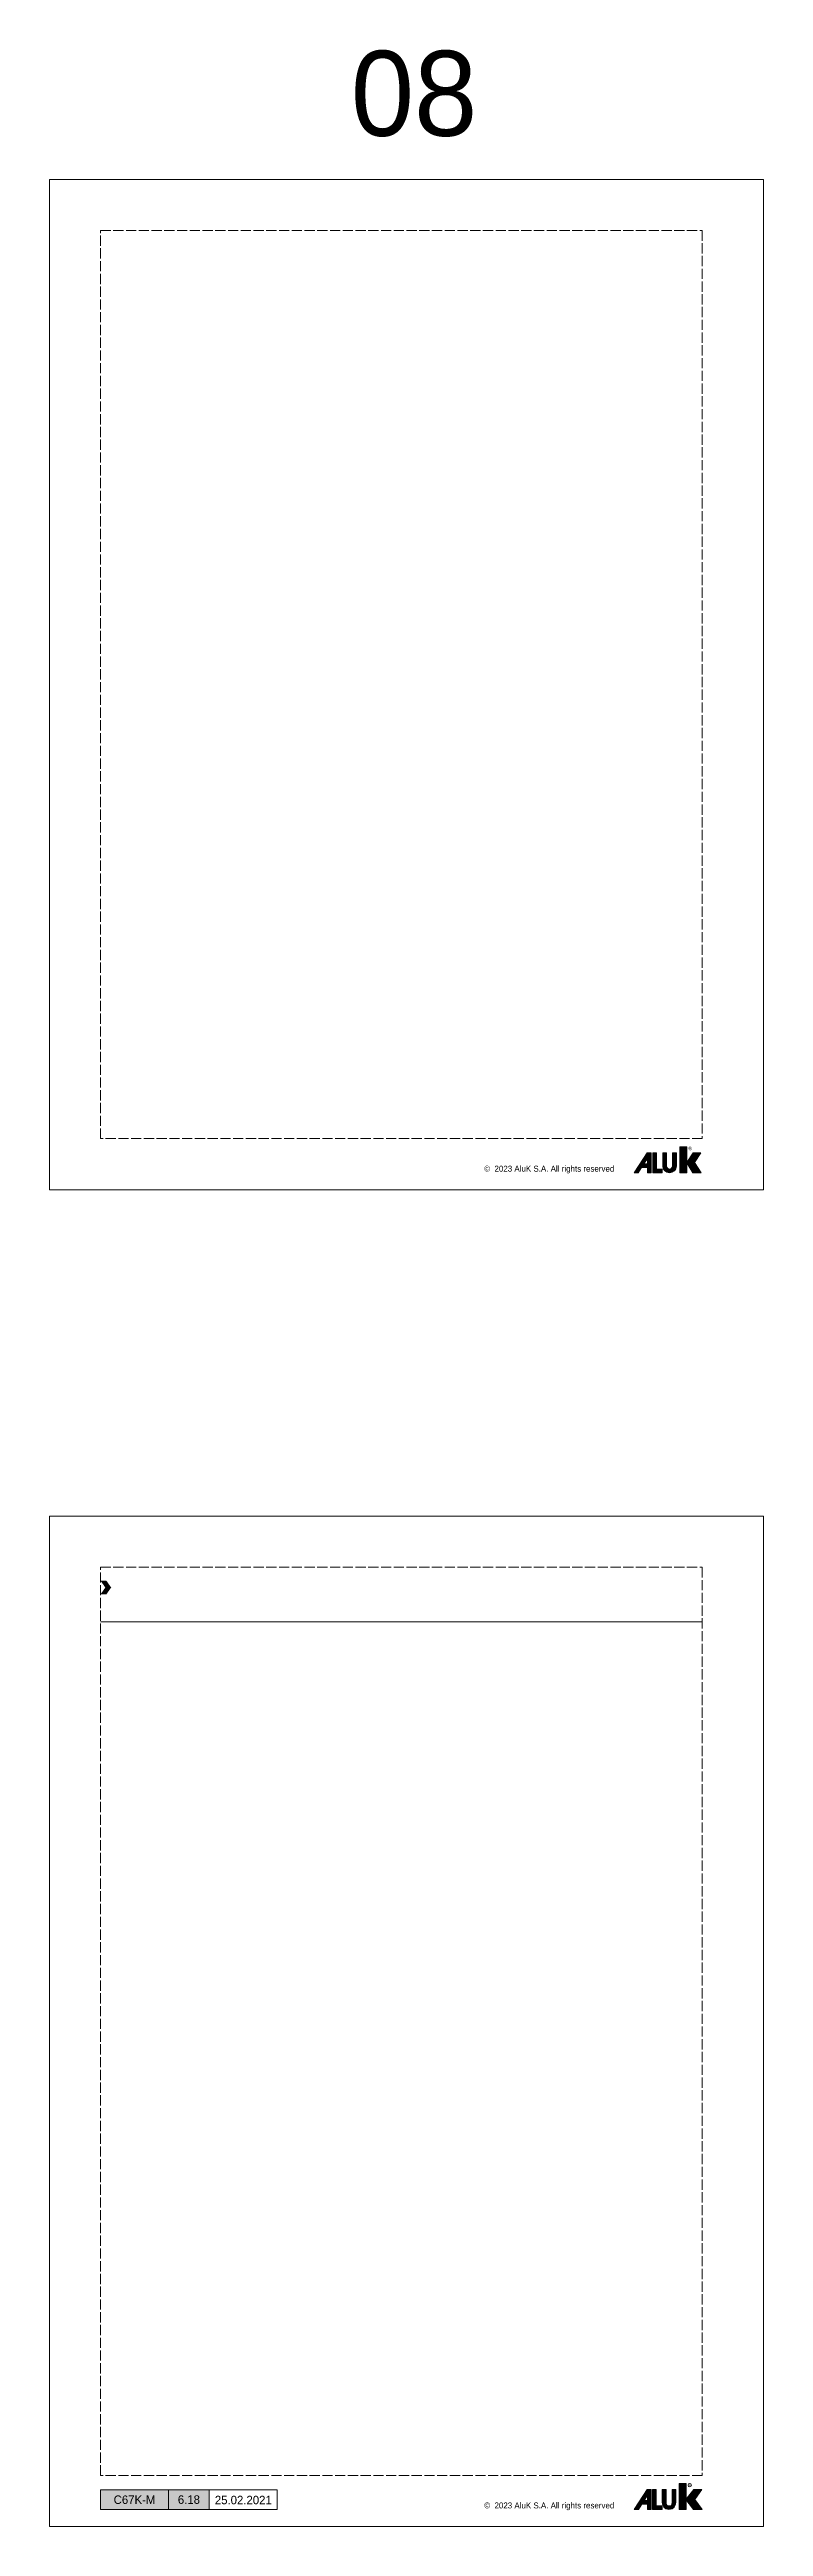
# Model space of a CAD drawing. Header units: millimetres. Extents: x -8 to 2550, y -393 to 1062.
# Drawn here: x 1820 to 2030, y -393 to 335 of the extents above; entities that cross this region are included whole.
import ezdxf
from ezdxf.enums import TextEntityAlignment as Align

# ---------------------------------------------------------------- set-up
doc = ezdxf.new("R2010")
doc.units = ezdxf.units.MM
doc.header["$LTSCALE"] = 0.25
doc.header["$MEASUREMENT"] = 0
doc.linetypes.add('ACAD_ISO02W100', pattern=[15, 12, -3])
doc.layers.add('01_ALUK Logo', color=7, linetype='Continuous')
doc.layers.add('01_External Border', color=150, linetype='Continuous', lineweight=20)
doc.layers.add('01_Text', color=40, linetype='Continuous', lineweight=25)
doc.layers.add('01_Fill Border Grey', color=7, linetype='Continuous', true_color=0x555655)
doc.layers.add('01_Fill Border Red', color=7, linetype='Continuous', lineweight=20, true_color=0xe2001a)
doc.layers.add('01_Text [White]', color=7, linetype='Continuous', lineweight=25, true_color=0xffffff)
doc.layers.add('02_Block Frame', color=7, linetype='Continuous', lineweight=5, true_color=0xe2001a, plot=False)
doc.styles.add('ALUK Main&Secondary Titles', font='GOTHIC.TTF')
doc.styles.add('Aluk Text', font='GOTHIC.TTF')
doc.styles.get("Standard").update_dxf_attribs({"font": 'arial.ttf'})

# ---------------------------------------------------------------- blocks, each defined once
blk = doc.blocks.new('block 2')
at = {"layer": '01_ALUK Logo', "color": 242, "lineweight": 9, "true_color": 0xe2001a}
blk.add_open_spline([(90.6, 45.4), (90.6, 44), (89.4, 42.8), (87.9, 42.8), (86.4, 42.8), (85.3, 44), (85.3, 45.4), (85.3, 46.9), (86.4, 48.1), (87.9, 48.1), (89.4, 48.1), (90.6, 46.9), (90.6, 45.4)], degree=3, knots=[0, 0, 0, 0, 1, 1, 1, 2, 2, 2, 3, 3, 3, 4, 4, 4, 4], dxfattribs=at)
blk = doc.blocks.new('block 3')
at = {"layer": '01_ALUK Logo', "lineweight": 9}
h = blk.add_hatch(color=256, dxfattribs=at)
h.dxf.hatch_style = 2
edge = h.paths.add_edge_path()
edge.add_spline(control_points=[(66.5, 20.2), (66.5, 13.6), (63.7, 7.9), (56, 7.9), (48.4, 7.9), (45.6, 13.6), (45.6, 20.2), (45.6, 20.2), (45.6, 38.7), (45.6, 38.7), (45.6, 38.7), (51.5, 38.7), (51.5, 38.7), (51.5, 38.7), (51.5, 20.7), (51.5, 20.7), (51.5, 18.3), (50.6, 13.6), (56.2, 13.6), (61.7, 13.6), (60.7, 18.4), (60.7, 20.7), (60.7, 20.7), (60.7, 38.7), (60.7, 38.7), (60.7, 38.7), (66.5, 38.7), (66.5, 38.7), (66.5, 38.7), (66.5, 20.2), (66.5, 20.2)], knot_values=[0, 0, 0, 0, 1, 1, 1, 2, 2, 2, 3, 3, 3, 4, 4, 4, 5, 5, 5, 6, 6, 6, 7, 7, 7, 8, 8, 8, 9, 9, 9, 10, 10, 10, 10], degree=3, periodic=0)
at = {"layer": '01_ALUK Logo', "lineweight": 0}
blk.add_open_spline([(66.5, 20.2), (66.5, 13.6), (63.7, 7.9), (56, 7.9), (48.4, 7.9), (45.6, 13.6), (45.6, 20.2), (45.6, 20.2), (45.6, 38.7), (45.6, 38.7), (45.6, 38.7), (51.5, 38.7), (51.5, 38.7), (51.5, 38.7), (51.5, 20.7), (51.5, 20.7), (51.5, 18.3), (50.6, 13.6), (56.2, 13.6), (61.7, 13.6), (60.7, 18.4), (60.7, 20.7), (60.7, 20.7), (60.7, 38.7), (60.7, 38.7), (60.7, 38.7), (66.5, 38.7), (66.5, 38.7), (66.5, 38.7), (66.5, 20.2), (66.5, 20.2)], degree=3, knots=[0, 0, 0, 0, 1, 1, 1, 2, 2, 2, 3, 3, 3, 4, 4, 4, 5, 5, 5, 6, 6, 6, 7, 7, 7, 8, 8, 8, 9, 9, 9, 10, 10, 10, 10], dxfattribs=at)
blk = doc.blocks.new('A$C20372')
at = {"layer": '01_ALUK Logo', "lineweight": 9, "true_color": 0xe2001a}
h = blk.add_hatch(color=242, dxfattribs=at)
h.dxf.hatch_style = 2
h.paths.add_polyline_path([(34.4, 0), (29.8, 0), (29.8, 17.2), (34.4, 17.2)])
at = {"layer": '01_ALUK Logo', "lineweight": 9}
h = blk.add_hatch(color=256, dxfattribs=at)
h.dxf.hatch_style = 2
h.paths.add_polyline_path([(8.6, 13.2), (0, 0), (2.7, 0), (5.1, 3.6), (8.8, 3.6), (8.8, 0), (11.1, 0), (11.1, 13.2)])
h.paths.add_polyline_path([(8.8, 5.9), (6.6, 5.9), (6.6, 6.1), (8.5, 9), (8.8, 9)])
h = blk.add_hatch(color=256, dxfattribs=at)
h.dxf.hatch_style = 2
h.paths.add_polyline_path([(12, 13.2), (14.5, 13.2), (14.5, 2.5), (18.4, 2.5), (18.4, 0), (12, 0)])
at = {"layer": '01_ALUK Logo', "lineweight": 0, "true_color": 0xe2001a}
h = blk.add_hatch(color=242, dxfattribs=at)
h.dxf.hatch_style = 2
h.paths.add_polyline_path([(34.2, 6.7), (39.3, 13.2), (44.8, 13.2), (40.1, 6.7), (45, 0), (39.2, 0)])
at = {"layer": '01_ALUK Logo', "color": 242, "lineweight": 0, "true_color": 0xe2001a, "flags": 128}
for points in [[(34.4, 0), (29.8, 0), (29.8, 17.2), (34.4, 17.2), (34.4, 0)], [(34.2, 6.7), (39.3, 13.2), (44.8, 13.2), (40.1, 6.7), (45, 0), (39.2, 0), (34.2, 6.7)]]:
    blk.add_lwpolyline(points, dxfattribs=at)
at = {"layer": '01_ALUK Logo', "lineweight": 0, "flags": 128}
for points in [[(8.6, 13.2), (0, 0), (2.7, 0), (5.1, 3.6), (8.8, 3.6), (8.8, 0), (11.1, 0), (11.1, 13.2), (8.6, 13.2)], [(8.8, 5.9), (6.6, 5.9), (6.6, 6.1), (8.5, 9), (8.8, 9), (8.8, 5.9)], [(12, 13.2), (14.5, 13.2), (14.5, 2.5), (18.4, 2.5), (18.4, 0), (12, 0), (12, 13.2)]]:
    blk.add_lwpolyline(points, dxfattribs=at)
at = {"layer": '01_ALUK Logo', "color": 242, "lineweight": 0, "true_color": 0xe2001a, "xscale": 0.4297560720293661, "yscale": 0.4297560720293661, "zscale": 0.4297560720293661}
blk.add_blockref('block 2', (-1.1, -3.4), dxfattribs=at)
at = {"layer": '01_ALUK Logo', "xscale": 0.4297560720293661, "yscale": 0.4297560720293661, "zscale": 0.4297560720293661}
blk.add_blockref('block 3', (-1.1, -3.4), dxfattribs=at)
at = {"layer": '01_ALUK Logo', "color": 242, "lineweight": 0, "true_color": 0xe2001a, "insert": (36.3, 15.6), "char_height": 1.084, "attachment_point": 7}
blk.add_mtext('\\fArial|b0|i0|c0|p34;\\W1;R', dxfattribs=at)
blk = doc.blocks.new('A$C14581')
at = {"layer": '01_Text', "insert": (0, -0.19), "char_height": 2, "attachment_point": 7, "style": 'Aluk Text'}
blk.add_mtext_dynamic_manual_height_columns('{\\fPoppins|b0|i0|c0|p2;\\H0.875x;©  2023 AluK S.A. All rights reserved}', width=51.3351, gutter_width=204.25, heights=[0], dxfattribs=at)
blk = doc.blocks.new('serie_')
at = {"layer": '01_Text [White]', "color": 7, "true_color": 0xffffff, "insert": (10, -2.87), "char_height": 2.5, "attachment_point": 5, "style": 'ALUK Main&Secondary Titles'}
blk.add_mtext_dynamic_manual_height_columns('{\\fPoppins|b0|i0|c0|p2;C67K-M}', width=20, gutter_width=12.5, heights=[0], dxfattribs=at)
blk = doc.blocks.new('AluK Logo')
at = {"layer": '01_ALUK Logo', "true_color": 0xe2001a}
h = blk.add_hatch(color=242, dxfattribs=at)
h.dxf.hatch_style = 1
h.paths.add_polyline_path([(18.02, 3.04), (19.92, 5.98), (17.56, 5.98), (15.66, 3.11), (15.66, 7.76), (13.58, 7.76), (13.58, 0), (15.66, 0), (15.66, 2.93), (17.53, 0), (20, 0)])
at = {"layer": '01_ALUK Logo', "true_color": 0x323338}
h = blk.add_hatch(color=250, dxfattribs=at)
h.dxf.hatch_style = 1
h.paths.add_polyline_path([(3.94, 0), (5.02, 0), (5.02, 5.96), (3.87, 5.96), (0, 0), (1.15, 0), (2.2, 1.63), (3.94, 1.63)])
h.paths.add_polyline_path([(3.95, 2.64), (2.86, 2.64), (3.95, 4.31)], flags=16)
h = blk.add_hatch(color=250, dxfattribs=at)
h.dxf.hatch_style = 1
h.paths.add_polyline_path([(6.62, 1.12), (6.62, 5.97), (5.53, 5.97), (5.53, 0), (8.38, 0), (8.38, 1.12)])
h = blk.add_hatch(color=250, dxfattribs=at)
h.dxf.hatch_style = 1
h.paths.add_polyline_path([(12.57, 5.97), (11.43, 5.97), (11.43, 2.02, -1), (9.65, 2.02), (9.65, 5.97), (8.52, 5.97), (8.52, 2.02, 0.999791), (12.57, 2.02)])
at = {"layer": '01_ALUK Logo', "color": 242, "lineweight": 0, "true_color": 0xe2001a}
blk.add_lwpolyline([(17.53, 0), (20, 0), (18.02, 3.04), (19.92, 5.98), (17.56, 5.98), (15.66, 3.11), (15.66, 7.76), (13.58, 7.76), (13.58, 0), (15.66, 0), (15.66, 2.93)], close=True, dxfattribs=at)
at = {"layer": '01_ALUK Logo', "color": 250, "lineweight": 0, "true_color": 0x323338}
for points in [[(2.2, 1.63), (3.94, 1.63), (3.94, 0), (5.02, 0), (5.02, 5.96), (3.87, 5.96), (0, 0), (1.15, 0)], [(2.86, 2.64), (3.95, 4.31), (3.95, 2.64)], [(8.38, 0), (8.38, 1.12), (6.62, 1.12), (6.62, 5.97), (5.53, 5.97), (5.53, 0)]]:
    blk.add_lwpolyline(points, close=True, dxfattribs=at)
blk.add_lwpolyline([(9.65, 2.02), (9.65, 5.97), (8.52, 5.97), (8.52, 2.02, 1), (12.57, 2.02), (12.57, 5.97), (11.43, 5.97), (11.43, 2.02, -1)], format="xyb", close=True, dxfattribs=at)
at = {"layer": '01_ALUK Logo', "color": 242, "lineweight": 0, "true_color": 0xe2001a, "insert": (16.69, 7.28), "char_height": 1.06, "attachment_point": 5}
blk.add_mtext_dynamic_manual_height_columns('®', width=0.2845, gutter_width=0.756, heights=[0], dxfattribs=at)

msp = doc.modelspace()

# ---------------------------------------------------------------- hatches: boundary and pattern name
at = {"layer": '01_Fill Border Grey', "ltscale": 0.25}
h = msp.add_hatch(color=256, dxfattribs=at)
h.dxf.hatch_style = 1
h.paths.add_polyline_path([(1867.001, -387.967), (1835.001, -387.967), (1835.001, -382.222), (1867.001, -382.222)])

# ---------------------------------------------------------------- linework, layer by layer
at = {"layer": '01_External Border'}
for points in [[(1855.001, -387.967), (1835.001, -387.967), (1835.001, -382.222), (1855.001, -382.222)], [(1867.001, -387.967), (1855.001, -387.967), (1855.001, -382.222), (1867.001, -382.222)], [(1887.001, -387.967), (1867.001, -387.967), (1867.001, -382.222), (1887.001, -382.222)]]:
    msp.add_lwpolyline(points, close=True, dxfattribs=at)
at = {"layer": '01_Fill Border Red'}
for points in [[(1838.141, -116.96), (1836.412, -116.96), (1836.73, -114.96), (1835, -114.96)], [(1836.73, -118.96), (1835, -118.96), (1838.141, -116.96), (1836.412, -116.96)]]:
    msp.add_solid(points, dxfattribs=at)
at = {"layer": '02_Block Frame'}
for points in [[(1820, 0), (1820, 297), (2030, 297), (2030, 0)], [(1820, -393), (1820, -96), (2030, -96), (2030, -393)]]:
    msp.add_lwpolyline(points, close=True, dxfattribs=at)
at = {"layer": '02_Block Frame', "linetype": 'ACAD_ISO02W100'}
for points in [[(1835, 15), (1835, 282), (2012, 282), (2012, 15)], [(1835, -378), (1835, -111), (2012, -111), (2012, -378)], [(1835.001, -127), (2012.001, -127), (2012.001, -127), (1835.001, -127)]]:
    msp.add_lwpolyline(points, close=True, dxfattribs=at)

# ---------------------------------------------------------------- block references
at = {"layer": '01_ALUK Logo', "xscale": 0.9841678626162992, "yscale": 0.9841678626162992, "zscale": 0.9841678626162992}
msp.add_blockref('AluK Logo', (1992, 4.965), dxfattribs=at)
at = {"layer": '01_ALUK Logo', "ltscale": 0.25, "xscale": 0.4444444444444423, "yscale": 0.4444444444444423, "zscale": 0.4444444444444423}
msp.add_blockref('A$C20372', (1992, -388.035), dxfattribs=at)
at = {"layer": '01_Text'}
for p in [(1947.852, 4.965), (1947.852, -388.035)]:
    msp.add_blockref('A$C14581', p, dxfattribs=at)
at = {"layer": '01_Text [White]', "color": 7, "true_color": 0xffffff}
msp.add_blockref('serie_', (1835.001, -382.29), dxfattribs=at)

# ---------------------------------------------------------------- texts
at = {"layer": '01_Text', "style": 'Aluk Text'}
msp.add_text('08', height=25, dxfattribs=at).set_placement((1908.63, 309.818))
at = {"layer": '01_Text', "style": 'ALUK Main&Secondary Titles'}
msp.add_attdef('25.02.2021', text='', height=2.5, dxfattribs=at).set_placement((1877.001, -385.229), align=Align.MIDDLE)
at = {"layer": '01_Text [White]', "color": 7, "ltscale": 0.25, "true_color": 0xffffff, "style": 'Aluk Text'}
msp.add_attdef('6.18', text='', height=2.5, dxfattribs=at).set_placement((1861.001, -385.097), align=Align.MIDDLE)

doc.saveas('drawing.dxf')
